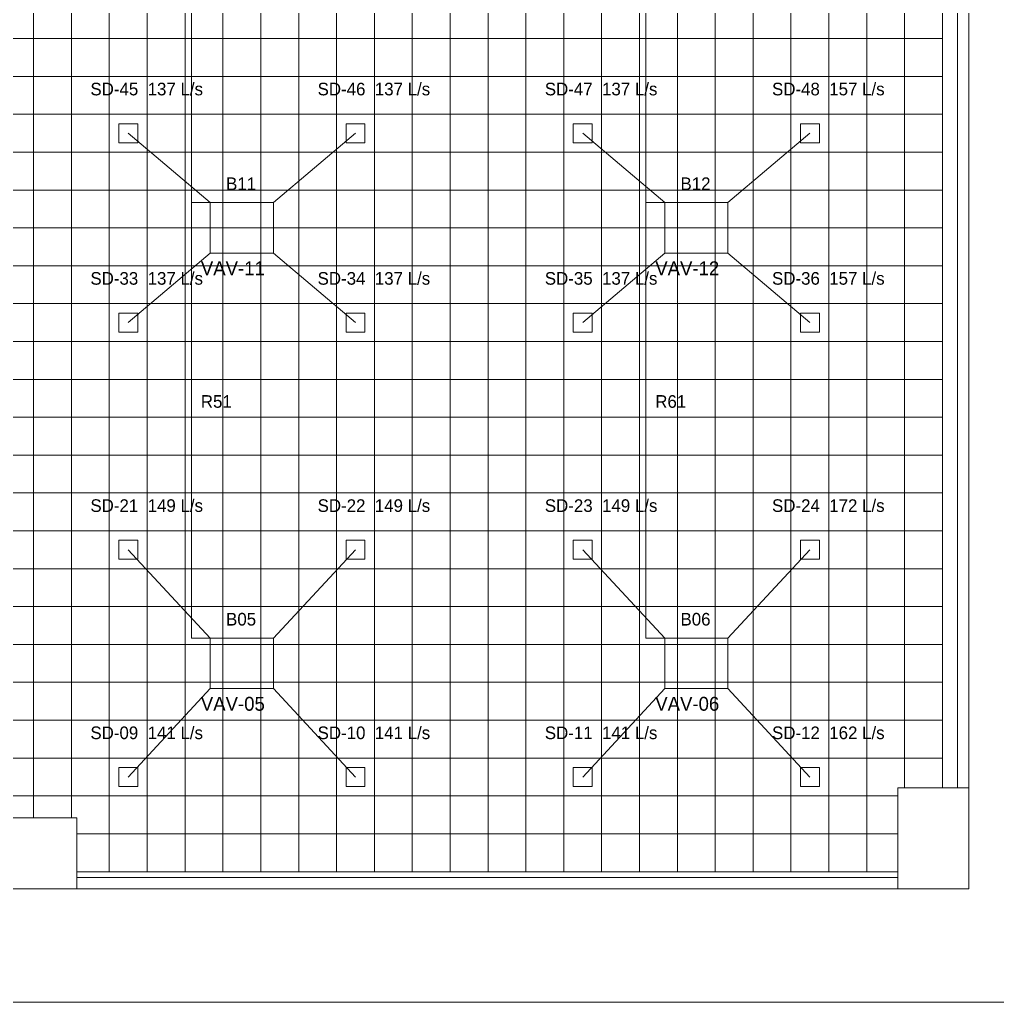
# Model space of a CAD drawing. Header units: millimetres. Extents: x 63846 to 141574, y 12149 to 46142.
# Drawn here: x 94305 to 109796, y 14126 to 29696 of the extents above; entities that cross this region are included whole.
import ezdxf

# ---------------------------------------------------------------- set-up
doc = ezdxf.new("R2010")
doc.units = ezdxf.units.MM
for name, color, linetype, lineweight in [('ARCH', 8, 'Continuous', 5), ('Ceiling Grid', 9, 'Continuous', 5), ('M-DUCT', 5, 'Continuous', 40), ('M-DUCT-TEXT', 5, 'Continuous', 18), ('M-FLEX', 3, 'Continuous', 18), ('M-SUP-DIFF', 5, 'Continuous', 30), ('M-TEXT', 7, 'Continuous', 18), ('M-VAV', 6, 'Continuous', 30)]:
    doc.layers.add(name, color=color, linetype=linetype, lineweight=lineweight)

msp = doc.modelspace()

# ---------------------------------------------------------------- linework, layer by layer
at = {"layer": 'ARCH', "lineweight": 15}
for p, q in [((109346, 45926), (109346, 15926)), ((109166, 30363), (109166, 17526)), ((108221, 16106), (95209, 16106)), ((109346, 15926), (64346, 15926))]:
    msp.add_line(p, q, dxfattribs=at)
for points in [[(108221, 15926), (109346, 15926), (109346, 17526), (108221, 17526)], [(94084, 15926), (95209, 15926), (95209, 17051), (94084, 17051)]]:
    msp.add_lwpolyline(points, close=True, dxfattribs=at)
at = {"layer": 'Ceiling Grid', "lineweight": 15}
for p, q in [((93926, 17396), (94526, 17396)), ((94526, 17396), (94526, 17051)), ((94526, 17396), (95126, 17396)), ((94526, 17051), (94526, 17396)), ((95126, 17396), (95126, 17051)), ((95126, 17396), (95726, 17396)), ((95126, 17051), (95126, 17396)), ((95726, 17396), (95726, 16796)), ((95726, 16796), (95209, 16796)), ((95209, 16796), (95726, 16796)), ((95726, 16796), (95726, 16196)), ((95726, 16196), (95209, 16196))]:
    msp.add_line(p, q, dxfattribs=at)
for points in [[(93926, 29996), (94526, 29996), (94526, 29396), (93926, 29396)], [(94526, 29996), (95126, 29996), (95126, 29396), (94526, 29396)], [(95126, 29996), (95726, 29996), (95726, 29396), (95126, 29396)], [(95726, 29996), (96326, 29996), (96326, 29396), (95726, 29396)], [(96326, 29996), (96926, 29996), (96926, 29396), (96326, 29396)], [(96926, 29996), (97526, 29996), (97526, 29396), (96926, 29396)], [(97526, 29996), (98126, 29996), (98126, 29396), (97526, 29396)], [(98126, 29996), (98726, 29996), (98726, 29396), (98126, 29396)], [(98726, 29996), (99326, 29996), (99326, 29396), (98726, 29396)], [(99326, 29996), (99926, 29996), (99926, 29396), (99326, 29396)], [(99926, 29996), (100526, 29996), (100526, 29396), (99926, 29396)], [(100526, 29996), (101126, 29996), (101126, 29396), (100526, 29396)], [(101126, 29996), (101726, 29996), (101726, 29396), (101126, 29396)], [(101726, 29996), (102326, 29996), (102326, 29396), (101726, 29396)], [(102326, 29996), (102926, 29996), (102926, 29396), (102326, 29396)], [(102926, 29996), (103526, 29996), (103526, 29396), (102926, 29396)], [(103526, 29996), (104126, 29996), (104126, 29396), (103526, 29396)], [(104126, 29996), (104726, 29996), (104726, 29396), (104126, 29396)], [(104726, 29996), (105326, 29996), (105326, 29396), (104726, 29396)], [(105326, 29996), (105926, 29996), (105926, 29396), (105326, 29396)], [(105926, 29996), (106526, 29996), (106526, 29396), (105926, 29396)], [(106526, 29996), (107126, 29996), (107126, 29396), (106526, 29396)], [(107126, 29996), (107726, 29996), (107726, 29396), (107126, 29396)], [(107726, 29996), (108326, 29996), (108326, 29396), (107726, 29396)], [(108326, 29996), (108926, 29996), (108926, 29396), (108326, 29396)], [(93926, 29396), (94526, 29396), (94526, 28796), (93926, 28796)], [(94526, 29396), (95126, 29396), (95126, 28796), (94526, 28796)], [(95126, 29396), (95726, 29396), (95726, 28796), (95126, 28796)], [(95726, 29396), (96326, 29396), (96326, 28796), (95726, 28796)], [(96326, 29396), (96926, 29396), (96926, 28796), (96326, 28796)], [(96926, 29396), (97526, 29396), (97526, 28796), (96926, 28796)], [(97526, 29396), (98126, 29396), (98126, 28796), (97526, 28796)], [(98126, 29396), (98726, 29396), (98726, 28796), (98126, 28796)], [(98726, 29396), (99326, 29396), (99326, 28796), (98726, 28796)], [(99326, 29396), (99926, 29396), (99926, 28796), (99326, 28796)], [(99926, 29396), (100526, 29396), (100526, 28796), (99926, 28796)], [(100526, 29396), (101126, 29396), (101126, 28796), (100526, 28796)], [(101126, 29396), (101726, 29396), (101726, 28796), (101126, 28796)], [(101726, 29396), (102326, 29396), (102326, 28796), (101726, 28796)], [(102326, 29396), (102926, 29396), (102926, 28796), (102326, 28796)], [(102926, 29396), (103526, 29396), (103526, 28796), (102926, 28796)], [(103526, 29396), (104126, 29396), (104126, 28796), (103526, 28796)], [(104126, 29396), (104726, 29396), (104726, 28796), (104126, 28796)], [(104726, 29396), (105326, 29396), (105326, 28796), (104726, 28796)], [(105326, 29396), (105926, 29396), (105926, 28796), (105326, 28796)], [(105926, 29396), (106526, 29396), (106526, 28796), (105926, 28796)], [(106526, 29396), (107126, 29396), (107126, 28796), (106526, 28796)], [(107126, 29396), (107726, 29396), (107726, 28796), (107126, 28796)], [(107726, 29396), (108326, 29396), (108326, 28796), (107726, 28796)], [(108326, 29396), (108926, 29396), (108926, 28796), (108326, 28796)], [(93926, 28796), (94526, 28796), (94526, 28196), (93926, 28196)], [(94526, 28796), (95126, 28796), (95126, 28196), (94526, 28196)], [(95126, 28796), (95726, 28796), (95726, 28196), (95126, 28196)], [(95726, 28796), (96326, 28796), (96326, 28196), (95726, 28196)], [(96326, 28796), (96926, 28796), (96926, 28196), (96326, 28196)], [(96926, 28796), (97526, 28796), (97526, 28196), (96926, 28196)], [(97526, 28796), (98126, 28796), (98126, 28196), (97526, 28196)], [(98126, 28796), (98726, 28796), (98726, 28196), (98126, 28196)], [(98726, 28796), (99326, 28796), (99326, 28196), (98726, 28196)], [(99326, 28796), (99926, 28796), (99926, 28196), (99326, 28196)], [(99926, 28796), (100526, 28796), (100526, 28196), (99926, 28196)], [(100526, 28796), (101126, 28796), (101126, 28196), (100526, 28196)], [(101126, 28796), (101726, 28796), (101726, 28196), (101126, 28196)], [(101726, 28796), (102326, 28796), (102326, 28196), (101726, 28196)], [(102326, 28796), (102926, 28796), (102926, 28196), (102326, 28196)], [(102926, 28796), (103526, 28796), (103526, 28196), (102926, 28196)], [(103526, 28796), (104126, 28796), (104126, 28196), (103526, 28196)], [(104126, 28796), (104726, 28796), (104726, 28196), (104126, 28196)], [(104726, 28796), (105326, 28796), (105326, 28196), (104726, 28196)], [(105326, 28796), (105926, 28796), (105926, 28196), (105326, 28196)], [(105926, 28796), (106526, 28796), (106526, 28196), (105926, 28196)], [(106526, 28796), (107126, 28796), (107126, 28196), (106526, 28196)], [(107126, 28796), (107726, 28796), (107726, 28196), (107126, 28196)], [(107726, 28796), (108326, 28796), (108326, 28196), (107726, 28196)], [(108326, 28796), (108926, 28796), (108926, 28196), (108326, 28196)], [(93926, 28196), (94526, 28196), (94526, 27596), (93926, 27596)], [(94526, 28196), (95126, 28196), (95126, 27596), (94526, 27596)], [(95126, 28196), (95726, 28196), (95726, 27596), (95126, 27596)], [(95726, 28196), (96326, 28196), (96326, 27596), (95726, 27596)], [(96326, 28196), (96926, 28196), (96926, 27596), (96326, 27596)], [(96926, 28196), (97526, 28196), (97526, 27596), (96926, 27596)], [(97526, 28196), (98126, 28196), (98126, 27596), (97526, 27596)], [(98126, 28196), (98726, 28196), (98726, 27596), (98126, 27596)], [(98726, 28196), (99326, 28196), (99326, 27596), (98726, 27596)], [(99326, 28196), (99926, 28196), (99926, 27596), (99326, 27596)], [(99926, 28196), (100526, 28196), (100526, 27596), (99926, 27596)], [(100526, 28196), (101126, 28196), (101126, 27596), (100526, 27596)], [(101126, 28196), (101726, 28196), (101726, 27596), (101126, 27596)], [(101726, 28196), (102326, 28196), (102326, 27596), (101726, 27596)], [(102326, 28196), (102926, 28196), (102926, 27596), (102326, 27596)], [(102926, 28196), (103526, 28196), (103526, 27596), (102926, 27596)], [(103526, 28196), (104126, 28196), (104126, 27596), (103526, 27596)], [(104126, 28196), (104726, 28196), (104726, 27596), (104126, 27596)], [(104726, 28196), (105326, 28196), (105326, 27596), (104726, 27596)], [(105326, 28196), (105926, 28196), (105926, 27596), (105326, 27596)], [(105926, 28196), (106526, 28196), (106526, 27596), (105926, 27596)], [(106526, 28196), (107126, 28196), (107126, 27596), (106526, 27596)], [(107126, 28196), (107726, 28196), (107726, 27596), (107126, 27596)], [(107726, 28196), (108326, 28196), (108326, 27596), (107726, 27596)], [(108326, 28196), (108926, 28196), (108926, 27596), (108326, 27596)], [(93926, 27596), (94526, 27596), (94526, 26996), (93926, 26996)], [(94526, 27596), (95126, 27596), (95126, 26996), (94526, 26996)], [(95126, 27596), (95726, 27596), (95726, 26996), (95126, 26996)], [(95726, 27596), (96326, 27596), (96326, 26996), (95726, 26996)], [(96326, 27596), (96926, 27596), (96926, 26996), (96326, 26996)], [(96926, 27596), (97526, 27596), (97526, 26996), (96926, 26996)], [(97526, 27596), (98126, 27596), (98126, 26996), (97526, 26996)], [(98126, 27596), (98726, 27596), (98726, 26996), (98126, 26996)], [(98726, 27596), (99326, 27596), (99326, 26996), (98726, 26996)], [(99326, 27596), (99926, 27596), (99926, 26996), (99326, 26996)], [(99926, 27596), (100526, 27596), (100526, 26996), (99926, 26996)], [(100526, 27596), (101126, 27596), (101126, 26996), (100526, 26996)], [(101126, 27596), (101726, 27596), (101726, 26996), (101126, 26996)], [(101726, 27596), (102326, 27596), (102326, 26996), (101726, 26996)], [(102326, 27596), (102926, 27596), (102926, 26996), (102326, 26996)], [(102926, 27596), (103526, 27596), (103526, 26996), (102926, 26996)], [(103526, 27596), (104126, 27596), (104126, 26996), (103526, 26996)], [(104126, 27596), (104726, 27596), (104726, 26996), (104126, 26996)], [(104726, 27596), (105326, 27596), (105326, 26996), (104726, 26996)], [(105326, 27596), (105926, 27596), (105926, 26996), (105326, 26996)], [(105926, 27596), (106526, 27596), (106526, 26996), (105926, 26996)], [(106526, 27596), (107126, 27596), (107126, 26996), (106526, 26996)], [(107126, 27596), (107726, 27596), (107726, 26996), (107126, 26996)], [(107726, 27596), (108326, 27596), (108326, 26996), (107726, 26996)], [(108326, 27596), (108926, 27596), (108926, 26996), (108326, 26996)], [(93926, 26996), (94526, 26996), (94526, 26396), (93926, 26396)], [(94526, 26996), (95126, 26996), (95126, 26396), (94526, 26396)], [(95126, 26996), (95726, 26996), (95726, 26396), (95126, 26396)], [(95726, 26996), (96326, 26996), (96326, 26396), (95726, 26396)], [(96326, 26996), (96926, 26996), (96926, 26396), (96326, 26396)], [(96926, 26996), (97526, 26996), (97526, 26396), (96926, 26396)], [(97526, 26996), (98126, 26996), (98126, 26396), (97526, 26396)], [(98126, 26996), (98726, 26996), (98726, 26396), (98126, 26396)], [(98726, 26996), (99326, 26996), (99326, 26396), (98726, 26396)], [(99326, 26996), (99926, 26996), (99926, 26396), (99326, 26396)], [(99926, 26996), (100526, 26996), (100526, 26396), (99926, 26396)], [(100526, 26996), (101126, 26996), (101126, 26396), (100526, 26396)], [(101126, 26996), (101726, 26996), (101726, 26396), (101126, 26396)], [(101726, 26996), (102326, 26996), (102326, 26396), (101726, 26396)], [(102326, 26996), (102926, 26996), (102926, 26396), (102326, 26396)], [(102926, 26996), (103526, 26996), (103526, 26396), (102926, 26396)], [(103526, 26996), (104126, 26996), (104126, 26396), (103526, 26396)], [(104126, 26996), (104726, 26996), (104726, 26396), (104126, 26396)], [(104726, 26996), (105326, 26996), (105326, 26396), (104726, 26396)], [(105326, 26996), (105926, 26996), (105926, 26396), (105326, 26396)], [(105926, 26996), (106526, 26996), (106526, 26396), (105926, 26396)], [(106526, 26996), (107126, 26996), (107126, 26396), (106526, 26396)], [(107126, 26996), (107726, 26996), (107726, 26396), (107126, 26396)], [(107726, 26996), (108326, 26996), (108326, 26396), (107726, 26396)], [(108326, 26996), (108926, 26996), (108926, 26396), (108326, 26396)], [(93926, 26396), (94526, 26396), (94526, 25796), (93926, 25796)], [(94526, 26396), (95126, 26396), (95126, 25796), (94526, 25796)], [(95126, 26396), (95726, 26396), (95726, 25796), (95126, 25796)], [(95726, 26396), (96326, 26396), (96326, 25796), (95726, 25796)], [(96326, 26396), (96926, 26396), (96926, 25796), (96326, 25796)], [(96926, 26396), (97526, 26396), (97526, 25796), (96926, 25796)], [(97526, 26396), (98126, 26396), (98126, 25796), (97526, 25796)], [(98126, 26396), (98726, 26396), (98726, 25796), (98126, 25796)], [(98726, 26396), (99326, 26396), (99326, 25796), (98726, 25796)], [(99326, 26396), (99926, 26396), (99926, 25796), (99326, 25796)], [(99926, 26396), (100526, 26396), (100526, 25796), (99926, 25796)], [(100526, 26396), (101126, 26396), (101126, 25796), (100526, 25796)], [(101126, 26396), (101726, 26396), (101726, 25796), (101126, 25796)], [(101726, 26396), (102326, 26396), (102326, 25796), (101726, 25796)], [(102326, 26396), (102926, 26396), (102926, 25796), (102326, 25796)], [(102926, 26396), (103526, 26396), (103526, 25796), (102926, 25796)], [(103526, 26396), (104126, 26396), (104126, 25796), (103526, 25796)], [(104126, 26396), (104726, 26396), (104726, 25796), (104126, 25796)], [(104726, 26396), (105326, 26396), (105326, 25796), (104726, 25796)], [(105326, 26396), (105926, 26396), (105926, 25796), (105326, 25796)], [(105926, 26396), (106526, 26396), (106526, 25796), (105926, 25796)], [(106526, 26396), (107126, 26396), (107126, 25796), (106526, 25796)], [(107126, 26396), (107726, 26396), (107726, 25796), (107126, 25796)], [(107726, 26396), (108326, 26396), (108326, 25796), (107726, 25796)], [(108326, 26396), (108926, 26396), (108926, 25796), (108326, 25796)], [(93926, 25796), (94526, 25796), (94526, 25196), (93926, 25196)], [(94526, 25796), (95126, 25796), (95126, 25196), (94526, 25196)], [(95126, 25796), (95726, 25796), (95726, 25196), (95126, 25196)], [(95726, 25796), (96326, 25796), (96326, 25196), (95726, 25196)], [(96326, 25796), (96926, 25796), (96926, 25196), (96326, 25196)], [(96926, 25796), (97526, 25796), (97526, 25196), (96926, 25196)], [(97526, 25796), (98126, 25796), (98126, 25196), (97526, 25196)], [(98126, 25796), (98726, 25796), (98726, 25196), (98126, 25196)], [(98726, 25796), (99326, 25796), (99326, 25196), (98726, 25196)], [(99326, 25796), (99926, 25796), (99926, 25196), (99326, 25196)], [(99926, 25796), (100526, 25796), (100526, 25196), (99926, 25196)], [(100526, 25796), (101126, 25796), (101126, 25196), (100526, 25196)], [(101126, 25796), (101726, 25796), (101726, 25196), (101126, 25196)], [(101726, 25796), (102326, 25796), (102326, 25196), (101726, 25196)], [(102326, 25796), (102926, 25796), (102926, 25196), (102326, 25196)], [(102926, 25796), (103526, 25796), (103526, 25196), (102926, 25196)], [(103526, 25796), (104126, 25796), (104126, 25196), (103526, 25196)], [(104126, 25796), (104726, 25796), (104726, 25196), (104126, 25196)], [(104726, 25796), (105326, 25796), (105326, 25196), (104726, 25196)], [(105326, 25796), (105926, 25796), (105926, 25196), (105326, 25196)], [(105926, 25796), (106526, 25796), (106526, 25196), (105926, 25196)], [(106526, 25796), (107126, 25796), (107126, 25196), (106526, 25196)], [(107126, 25796), (107726, 25796), (107726, 25196), (107126, 25196)], [(107726, 25796), (108326, 25796), (108326, 25196), (107726, 25196)], [(108326, 25796), (108926, 25796), (108926, 25196), (108326, 25196)], [(93926, 25196), (94526, 25196), (94526, 24596), (93926, 24596)], [(94526, 25196), (95126, 25196), (95126, 24596), (94526, 24596)], [(95126, 25196), (95726, 25196), (95726, 24596), (95126, 24596)], [(95726, 25196), (96326, 25196), (96326, 24596), (95726, 24596)], [(96326, 25196), (96926, 25196), (96926, 24596), (96326, 24596)], [(96926, 25196), (97526, 25196), (97526, 24596), (96926, 24596)], [(97526, 25196), (98126, 25196), (98126, 24596), (97526, 24596)], [(98126, 25196), (98726, 25196), (98726, 24596), (98126, 24596)], [(98726, 25196), (99326, 25196), (99326, 24596), (98726, 24596)], [(99326, 25196), (99926, 25196), (99926, 24596), (99326, 24596)], [(99926, 25196), (100526, 25196), (100526, 24596), (99926, 24596)], [(100526, 25196), (101126, 25196), (101126, 24596), (100526, 24596)], [(101126, 25196), (101726, 25196), (101726, 24596), (101126, 24596)], [(101726, 25196), (102326, 25196), (102326, 24596), (101726, 24596)], [(102326, 25196), (102926, 25196), (102926, 24596), (102326, 24596)], [(102926, 25196), (103526, 25196), (103526, 24596), (102926, 24596)], [(103526, 25196), (104126, 25196), (104126, 24596), (103526, 24596)], [(104126, 25196), (104726, 25196), (104726, 24596), (104126, 24596)], [(104726, 25196), (105326, 25196), (105326, 24596), (104726, 24596)], [(105326, 25196), (105926, 25196), (105926, 24596), (105326, 24596)], [(105926, 25196), (106526, 25196), (106526, 24596), (105926, 24596)], [(106526, 25196), (107126, 25196), (107126, 24596), (106526, 24596)], [(107126, 25196), (107726, 25196), (107726, 24596), (107126, 24596)], [(107726, 25196), (108326, 25196), (108326, 24596), (107726, 24596)], [(108326, 25196), (108926, 25196), (108926, 24596), (108326, 24596)], [(93926, 24596), (94526, 24596), (94526, 23996), (93926, 23996)], [(94526, 24596), (95126, 24596), (95126, 23996), (94526, 23996)], [(95126, 24596), (95726, 24596), (95726, 23996), (95126, 23996)], [(95726, 24596), (96326, 24596), (96326, 23996), (95726, 23996)], [(96326, 24596), (96926, 24596), (96926, 23996), (96326, 23996)], [(96926, 24596), (97526, 24596), (97526, 23996), (96926, 23996)], [(97526, 24596), (98126, 24596), (98126, 23996), (97526, 23996)], [(98126, 24596), (98726, 24596), (98726, 23996), (98126, 23996)], [(98726, 24596), (99326, 24596), (99326, 23996), (98726, 23996)], [(99326, 24596), (99926, 24596), (99926, 23996), (99326, 23996)], [(99926, 24596), (100526, 24596), (100526, 23996), (99926, 23996)], [(100526, 24596), (101126, 24596), (101126, 23996), (100526, 23996)], [(101126, 24596), (101726, 24596), (101726, 23996), (101126, 23996)], [(101726, 24596), (102326, 24596), (102326, 23996), (101726, 23996)], [(102326, 24596), (102926, 24596), (102926, 23996), (102326, 23996)], [(102926, 24596), (103526, 24596), (103526, 23996), (102926, 23996)], [(103526, 24596), (104126, 24596), (104126, 23996), (103526, 23996)], [(104126, 24596), (104726, 24596), (104726, 23996), (104126, 23996)], [(104726, 24596), (105326, 24596), (105326, 23996), (104726, 23996)], [(105326, 24596), (105926, 24596), (105926, 23996), (105326, 23996)], [(105926, 24596), (106526, 24596), (106526, 23996), (105926, 23996)], [(106526, 24596), (107126, 24596), (107126, 23996), (106526, 23996)], [(107126, 24596), (107726, 24596), (107726, 23996), (107126, 23996)], [(107726, 24596), (108326, 24596), (108326, 23996), (107726, 23996)], [(108326, 24596), (108926, 24596), (108926, 23996), (108326, 23996)], [(93926, 23996), (94526, 23996), (94526, 23396), (93926, 23396)], [(94526, 23996), (95126, 23996), (95126, 23396), (94526, 23396)], [(95126, 23996), (95726, 23996), (95726, 23396), (95126, 23396)], [(95726, 23996), (96326, 23996), (96326, 23396), (95726, 23396)], [(96326, 23996), (96926, 23996), (96926, 23396), (96326, 23396)], [(96926, 23996), (97526, 23996), (97526, 23396), (96926, 23396)], [(97526, 23996), (98126, 23996), (98126, 23396), (97526, 23396)], [(98126, 23996), (98726, 23996), (98726, 23396), (98126, 23396)], [(98726, 23996), (99326, 23996), (99326, 23396), (98726, 23396)], [(99326, 23996), (99926, 23996), (99926, 23396), (99326, 23396)], [(99926, 23996), (100526, 23996), (100526, 23396), (99926, 23396)], [(100526, 23996), (101126, 23996), (101126, 23396), (100526, 23396)], [(101126, 23996), (101726, 23996), (101726, 23396), (101126, 23396)], [(101726, 23996), (102326, 23996), (102326, 23396), (101726, 23396)], [(102326, 23996), (102926, 23996), (102926, 23396), (102326, 23396)], [(102926, 23996), (103526, 23996), (103526, 23396), (102926, 23396)], [(103526, 23996), (104126, 23996), (104126, 23396), (103526, 23396)], [(104126, 23996), (104726, 23996), (104726, 23396), (104126, 23396)], [(104726, 23996), (105326, 23996), (105326, 23396), (104726, 23396)], [(105326, 23996), (105926, 23996), (105926, 23396), (105326, 23396)], [(105926, 23996), (106526, 23996), (106526, 23396), (105926, 23396)], [(106526, 23996), (107126, 23996), (107126, 23396), (106526, 23396)], [(107126, 23996), (107726, 23996), (107726, 23396), (107126, 23396)], [(107726, 23996), (108326, 23996), (108326, 23396), (107726, 23396)], [(108326, 23996), (108926, 23996), (108926, 23396), (108326, 23396)], [(93926, 23396), (94526, 23396), (94526, 22796), (93926, 22796)], [(94526, 23396), (95126, 23396), (95126, 22796), (94526, 22796)], [(95126, 23396), (95726, 23396), (95726, 22796), (95126, 22796)], [(95726, 23396), (96326, 23396), (96326, 22796), (95726, 22796)], [(96326, 23396), (96926, 23396), (96926, 22796), (96326, 22796)], [(96926, 23396), (97526, 23396), (97526, 22796), (96926, 22796)], [(97526, 23396), (98126, 23396), (98126, 22796), (97526, 22796)], [(98126, 23396), (98726, 23396), (98726, 22796), (98126, 22796)], [(98726, 23396), (99326, 23396), (99326, 22796), (98726, 22796)], [(99326, 23396), (99926, 23396), (99926, 22796), (99326, 22796)], [(99926, 23396), (100526, 23396), (100526, 22796), (99926, 22796)], [(100526, 23396), (101126, 23396), (101126, 22796), (100526, 22796)], [(101126, 23396), (101726, 23396), (101726, 22796), (101126, 22796)], [(101726, 23396), (102326, 23396), (102326, 22796), (101726, 22796)], [(102326, 23396), (102926, 23396), (102926, 22796), (102326, 22796)], [(102926, 23396), (103526, 23396), (103526, 22796), (102926, 22796)], [(103526, 23396), (104126, 23396), (104126, 22796), (103526, 22796)], [(104126, 23396), (104726, 23396), (104726, 22796), (104126, 22796)], [(104726, 23396), (105326, 23396), (105326, 22796), (104726, 22796)], [(105326, 23396), (105926, 23396), (105926, 22796), (105326, 22796)], [(105926, 23396), (106526, 23396), (106526, 22796), (105926, 22796)], [(106526, 23396), (107126, 23396), (107126, 22796), (106526, 22796)], [(107126, 23396), (107726, 23396), (107726, 22796), (107126, 22796)], [(107726, 23396), (108326, 23396), (108326, 22796), (107726, 22796)], [(108326, 23396), (108926, 23396), (108926, 22796), (108326, 22796)], [(93926, 22796), (94526, 22796), (94526, 22196), (93926, 22196)], [(94526, 22796), (95126, 22796), (95126, 22196), (94526, 22196)], [(95126, 22796), (95726, 22796), (95726, 22196), (95126, 22196)], [(95726, 22796), (96326, 22796), (96326, 22196), (95726, 22196)], [(96326, 22796), (96926, 22796), (96926, 22196), (96326, 22196)], [(96926, 22796), (97526, 22796), (97526, 22196), (96926, 22196)], [(97526, 22796), (98126, 22796), (98126, 22196), (97526, 22196)], [(98126, 22796), (98726, 22796), (98726, 22196), (98126, 22196)], [(98726, 22796), (99326, 22796), (99326, 22196), (98726, 22196)], [(99326, 22796), (99926, 22796), (99926, 22196), (99326, 22196)], [(99926, 22796), (100526, 22796), (100526, 22196), (99926, 22196)], [(100526, 22796), (101126, 22796), (101126, 22196), (100526, 22196)], [(101126, 22796), (101726, 22796), (101726, 22196), (101126, 22196)], [(101726, 22796), (102326, 22796), (102326, 22196), (101726, 22196)], [(102326, 22796), (102926, 22796), (102926, 22196), (102326, 22196)], [(102926, 22796), (103526, 22796), (103526, 22196), (102926, 22196)], [(103526, 22796), (104126, 22796), (104126, 22196), (103526, 22196)], [(104126, 22796), (104726, 22796), (104726, 22196), (104126, 22196)], [(104726, 22796), (105326, 22796), (105326, 22196), (104726, 22196)], [(105326, 22796), (105926, 22796), (105926, 22196), (105326, 22196)], [(105926, 22796), (106526, 22796), (106526, 22196), (105926, 22196)], [(106526, 22796), (107126, 22796), (107126, 22196), (106526, 22196)], [(107126, 22796), (107726, 22796), (107726, 22196), (107126, 22196)], [(107726, 22796), (108326, 22796), (108326, 22196), (107726, 22196)], [(108326, 22796), (108926, 22796), (108926, 22196), (108326, 22196)], [(93926, 22196), (94526, 22196), (94526, 21596), (93926, 21596)], [(94526, 22196), (95126, 22196), (95126, 21596), (94526, 21596)], [(95126, 22196), (95726, 22196), (95726, 21596), (95126, 21596)], [(95726, 22196), (96326, 22196), (96326, 21596), (95726, 21596)], [(96326, 22196), (96926, 22196), (96926, 21596), (96326, 21596)], [(96926, 22196), (97526, 22196), (97526, 21596), (96926, 21596)], [(97526, 22196), (98126, 22196), (98126, 21596), (97526, 21596)], [(98126, 22196), (98726, 22196), (98726, 21596), (98126, 21596)], [(98726, 22196), (99326, 22196), (99326, 21596), (98726, 21596)], [(99326, 22196), (99926, 22196), (99926, 21596), (99326, 21596)], [(99926, 22196), (100526, 22196), (100526, 21596), (99926, 21596)], [(100526, 22196), (101126, 22196), (101126, 21596), (100526, 21596)], [(101126, 22196), (101726, 22196), (101726, 21596), (101126, 21596)], [(101726, 22196), (102326, 22196), (102326, 21596), (101726, 21596)], [(102326, 22196), (102926, 22196), (102926, 21596), (102326, 21596)], [(102926, 22196), (103526, 22196), (103526, 21596), (102926, 21596)], [(103526, 22196), (104126, 22196), (104126, 21596), (103526, 21596)], [(104126, 22196), (104726, 22196), (104726, 21596), (104126, 21596)], [(104726, 22196), (105326, 22196), (105326, 21596), (104726, 21596)], [(105326, 22196), (105926, 22196), (105926, 21596), (105326, 21596)], [(105926, 22196), (106526, 22196), (106526, 21596), (105926, 21596)], [(106526, 22196), (107126, 22196), (107126, 21596), (106526, 21596)], [(107126, 22196), (107726, 22196), (107726, 21596), (107126, 21596)], [(107726, 22196), (108326, 22196), (108326, 21596), (107726, 21596)], [(108326, 22196), (108926, 22196), (108926, 21596), (108326, 21596)], [(93926, 21596), (94526, 21596), (94526, 20996), (93926, 20996)], [(94526, 21596), (95126, 21596), (95126, 20996), (94526, 20996)], [(95126, 21596), (95726, 21596), (95726, 20996), (95126, 20996)], [(95726, 21596), (96326, 21596), (96326, 20996), (95726, 20996)], [(96326, 21596), (96926, 21596), (96926, 20996), (96326, 20996)], [(96926, 21596), (97526, 21596), (97526, 20996), (96926, 20996)], [(97526, 21596), (98126, 21596), (98126, 20996), (97526, 20996)], [(98126, 21596), (98726, 21596), (98726, 20996), (98126, 20996)], [(98726, 21596), (99326, 21596), (99326, 20996), (98726, 20996)], [(99326, 21596), (99926, 21596), (99926, 20996), (99326, 20996)], [(99926, 21596), (100526, 21596), (100526, 20996), (99926, 20996)], [(100526, 21596), (101126, 21596), (101126, 20996), (100526, 20996)], [(101126, 21596), (101726, 21596), (101726, 20996), (101126, 20996)], [(101726, 21596), (102326, 21596), (102326, 20996), (101726, 20996)], [(102326, 21596), (102926, 21596), (102926, 20996), (102326, 20996)], [(102926, 21596), (103526, 21596), (103526, 20996), (102926, 20996)], [(103526, 21596), (104126, 21596), (104126, 20996), (103526, 20996)], [(104126, 21596), (104726, 21596), (104726, 20996), (104126, 20996)], [(104726, 21596), (105326, 21596), (105326, 20996), (104726, 20996)], [(105326, 21596), (105926, 21596), (105926, 20996), (105326, 20996)], [(105926, 21596), (106526, 21596), (106526, 20996), (105926, 20996)], [(106526, 21596), (107126, 21596), (107126, 20996), (106526, 20996)], [(107126, 21596), (107726, 21596), (107726, 20996), (107126, 20996)], [(107726, 21596), (108326, 21596), (108326, 20996), (107726, 20996)], [(108326, 21596), (108926, 21596), (108926, 20996), (108326, 20996)], [(93926, 20996), (94526, 20996), (94526, 20396), (93926, 20396)], [(94526, 20996), (95126, 20996), (95126, 20396), (94526, 20396)], [(95126, 20996), (95726, 20996), (95726, 20396), (95126, 20396)], [(95726, 20996), (96326, 20996), (96326, 20396), (95726, 20396)], [(96326, 20996), (96926, 20996), (96926, 20396), (96326, 20396)], [(96926, 20996), (97526, 20996), (97526, 20396), (96926, 20396)], [(97526, 20996), (98126, 20996), (98126, 20396), (97526, 20396)], [(98126, 20996), (98726, 20996), (98726, 20396), (98126, 20396)], [(98726, 20996), (99326, 20996), (99326, 20396), (98726, 20396)], [(99326, 20996), (99926, 20996), (99926, 20396), (99326, 20396)], [(99926, 20996), (100526, 20996), (100526, 20396), (99926, 20396)], [(100526, 20996), (101126, 20996), (101126, 20396), (100526, 20396)], [(101126, 20996), (101726, 20996), (101726, 20396), (101126, 20396)], [(101726, 20996), (102326, 20996), (102326, 20396), (101726, 20396)], [(102326, 20996), (102926, 20996), (102926, 20396), (102326, 20396)], [(102926, 20996), (103526, 20996), (103526, 20396), (102926, 20396)], [(103526, 20996), (104126, 20996), (104126, 20396), (103526, 20396)], [(104126, 20996), (104726, 20996), (104726, 20396), (104126, 20396)], [(104726, 20996), (105326, 20996), (105326, 20396), (104726, 20396)], [(105326, 20996), (105926, 20996), (105926, 20396), (105326, 20396)], [(105926, 20996), (106526, 20996), (106526, 20396), (105926, 20396)], [(106526, 20996), (107126, 20996), (107126, 20396), (106526, 20396)], [(107126, 20996), (107726, 20996), (107726, 20396), (107126, 20396)], [(107726, 20996), (108326, 20996), (108326, 20396), (107726, 20396)], [(108326, 20996), (108926, 20996), (108926, 20396), (108326, 20396)], [(93926, 20396), (94526, 20396), (94526, 19796), (93926, 19796)], [(94526, 20396), (95126, 20396), (95126, 19796), (94526, 19796)], [(95126, 20396), (95726, 20396), (95726, 19796), (95126, 19796)], [(95726, 20396), (96326, 20396), (96326, 19796), (95726, 19796)], [(96326, 20396), (96926, 20396), (96926, 19796), (96326, 19796)], [(96926, 20396), (97526, 20396), (97526, 19796), (96926, 19796)], [(97526, 20396), (98126, 20396), (98126, 19796), (97526, 19796)], [(98126, 20396), (98726, 20396), (98726, 19796), (98126, 19796)], [(98726, 20396), (99326, 20396), (99326, 19796), (98726, 19796)], [(99326, 20396), (99926, 20396), (99926, 19796), (99326, 19796)], [(99926, 20396), (100526, 20396), (100526, 19796), (99926, 19796)], [(100526, 20396), (101126, 20396), (101126, 19796), (100526, 19796)], [(101126, 20396), (101726, 20396), (101726, 19796), (101126, 19796)], [(101726, 20396), (102326, 20396), (102326, 19796), (101726, 19796)], [(102326, 20396), (102926, 20396), (102926, 19796), (102326, 19796)], [(102926, 20396), (103526, 20396), (103526, 19796), (102926, 19796)], [(103526, 20396), (104126, 20396), (104126, 19796), (103526, 19796)], [(104126, 20396), (104726, 20396), (104726, 19796), (104126, 19796)], [(104726, 20396), (105326, 20396), (105326, 19796), (104726, 19796)], [(105326, 20396), (105926, 20396), (105926, 19796), (105326, 19796)], [(105926, 20396), (106526, 20396), (106526, 19796), (105926, 19796)], [(106526, 20396), (107126, 20396), (107126, 19796), (106526, 19796)], [(107126, 20396), (107726, 20396), (107726, 19796), (107126, 19796)], [(107726, 20396), (108326, 20396), (108326, 19796), (107726, 19796)], [(108326, 20396), (108926, 20396), (108926, 19796), (108326, 19796)], [(93926, 19796), (94526, 19796), (94526, 19196), (93926, 19196)], [(94526, 19796), (95126, 19796), (95126, 19196), (94526, 19196)], [(95126, 19796), (95726, 19796), (95726, 19196), (95126, 19196)], [(95726, 19796), (96326, 19796), (96326, 19196), (95726, 19196)], [(96326, 19796), (96926, 19796), (96926, 19196), (96326, 19196)], [(96926, 19796), (97526, 19796), (97526, 19196), (96926, 19196)], [(97526, 19796), (98126, 19796), (98126, 19196), (97526, 19196)], [(98126, 19796), (98726, 19796), (98726, 19196), (98126, 19196)], [(98726, 19796), (99326, 19796), (99326, 19196), (98726, 19196)], [(99326, 19796), (99926, 19796), (99926, 19196), (99326, 19196)], [(99926, 19796), (100526, 19796), (100526, 19196), (99926, 19196)], [(100526, 19796), (101126, 19796), (101126, 19196), (100526, 19196)], [(101126, 19796), (101726, 19796), (101726, 19196), (101126, 19196)], [(101726, 19796), (102326, 19796), (102326, 19196), (101726, 19196)], [(102326, 19796), (102926, 19796), (102926, 19196), (102326, 19196)], [(102926, 19796), (103526, 19796), (103526, 19196), (102926, 19196)], [(103526, 19796), (104126, 19796), (104126, 19196), (103526, 19196)], [(104126, 19796), (104726, 19796), (104726, 19196), (104126, 19196)], [(104726, 19796), (105326, 19796), (105326, 19196), (104726, 19196)], [(105326, 19796), (105926, 19796), (105926, 19196), (105326, 19196)], [(105926, 19796), (106526, 19796), (106526, 19196), (105926, 19196)], [(106526, 19796), (107126, 19796), (107126, 19196), (106526, 19196)], [(107126, 19796), (107726, 19796), (107726, 19196), (107126, 19196)], [(107726, 19796), (108326, 19796), (108326, 19196), (107726, 19196)], [(108326, 19796), (108926, 19796), (108926, 19196), (108326, 19196)], [(93926, 19196), (94526, 19196), (94526, 18596), (93926, 18596)], [(94526, 19196), (95126, 19196), (95126, 18596), (94526, 18596)], [(95126, 19196), (95726, 19196), (95726, 18596), (95126, 18596)], [(95726, 19196), (96326, 19196), (96326, 18596), (95726, 18596)], [(96326, 19196), (96926, 19196), (96926, 18596), (96326, 18596)], [(96926, 19196), (97526, 19196), (97526, 18596), (96926, 18596)], [(97526, 19196), (98126, 19196), (98126, 18596), (97526, 18596)], [(98126, 19196), (98726, 19196), (98726, 18596), (98126, 18596)], [(98726, 19196), (99326, 19196), (99326, 18596), (98726, 18596)], [(99326, 19196), (99926, 19196), (99926, 18596), (99326, 18596)], [(99926, 19196), (100526, 19196), (100526, 18596), (99926, 18596)], [(100526, 19196), (101126, 19196), (101126, 18596), (100526, 18596)], [(101126, 19196), (101726, 19196), (101726, 18596), (101126, 18596)], [(101726, 19196), (102326, 19196), (102326, 18596), (101726, 18596)], [(102326, 19196), (102926, 19196), (102926, 18596), (102326, 18596)], [(102926, 19196), (103526, 19196), (103526, 18596), (102926, 18596)], [(103526, 19196), (104126, 19196), (104126, 18596), (103526, 18596)], [(104126, 19196), (104726, 19196), (104726, 18596), (104126, 18596)], [(104726, 19196), (105326, 19196), (105326, 18596), (104726, 18596)], [(105326, 19196), (105926, 19196), (105926, 18596), (105326, 18596)], [(105926, 19196), (106526, 19196), (106526, 18596), (105926, 18596)], [(106526, 19196), (107126, 19196), (107126, 18596), (106526, 18596)], [(107126, 19196), (107726, 19196), (107726, 18596), (107126, 18596)], [(107726, 19196), (108326, 19196), (108326, 18596), (107726, 18596)], [(108326, 19196), (108926, 19196), (108926, 18596), (108326, 18596)], [(93926, 18596), (94526, 18596), (94526, 17996), (93926, 17996)], [(94526, 18596), (95126, 18596), (95126, 17996), (94526, 17996)], [(95126, 18596), (95726, 18596), (95726, 17996), (95126, 17996)], [(95726, 18596), (96326, 18596), (96326, 17996), (95726, 17996)], [(96326, 18596), (96926, 18596), (96926, 17996), (96326, 17996)], [(96926, 18596), (97526, 18596), (97526, 17996), (96926, 17996)], [(97526, 18596), (98126, 18596), (98126, 17996), (97526, 17996)], [(98126, 18596), (98726, 18596), (98726, 17996), (98126, 17996)], [(98726, 18596), (99326, 18596), (99326, 17996), (98726, 17996)], [(99326, 18596), (99926, 18596), (99926, 17996), (99326, 17996)], [(99926, 18596), (100526, 18596), (100526, 17996), (99926, 17996)], [(100526, 18596), (101126, 18596), (101126, 17996), (100526, 17996)], [(101126, 18596), (101726, 18596), (101726, 17996), (101126, 17996)], [(101726, 18596), (102326, 18596), (102326, 17996), (101726, 17996)], [(102326, 18596), (102926, 18596), (102926, 17996), (102326, 17996)], [(102926, 18596), (103526, 18596), (103526, 17996), (102926, 17996)], [(103526, 18596), (104126, 18596), (104126, 17996), (103526, 17996)], [(104126, 18596), (104726, 18596), (104726, 17996), (104126, 17996)], [(104726, 18596), (105326, 18596), (105326, 17996), (104726, 17996)], [(105326, 18596), (105926, 18596), (105926, 17996), (105326, 17996)], [(105926, 18596), (106526, 18596), (106526, 17996), (105926, 17996)], [(106526, 18596), (107126, 18596), (107126, 17996), (106526, 17996)], [(107126, 18596), (107726, 18596), (107726, 17996), (107126, 17996)], [(107726, 18596), (108326, 18596), (108326, 17996), (107726, 17996)], [(108326, 18596), (108926, 18596), (108926, 17996), (108326, 17996)], [(93926, 17996), (94526, 17996), (94526, 17396), (93926, 17396)], [(94526, 17996), (95126, 17996), (95126, 17396), (94526, 17396)], [(95126, 17996), (95726, 17996), (95726, 17396), (95126, 17396)], [(95726, 17996), (96326, 17996), (96326, 17396), (95726, 17396)], [(96326, 17996), (96926, 17996), (96926, 17396), (96326, 17396)], [(96926, 17996), (97526, 17996), (97526, 17396), (96926, 17396)], [(97526, 17996), (98126, 17996), (98126, 17396), (97526, 17396)], [(98126, 17996), (98726, 17996), (98726, 17396), (98126, 17396)], [(98726, 17996), (99326, 17996), (99326, 17396), (98726, 17396)], [(99326, 17996), (99926, 17996), (99926, 17396), (99326, 17396)], [(99926, 17996), (100526, 17996), (100526, 17396), (99926, 17396)], [(100526, 17996), (101126, 17996), (101126, 17396), (100526, 17396)], [(101126, 17996), (101726, 17996), (101726, 17396), (101126, 17396)], [(101726, 17996), (102326, 17996), (102326, 17396), (101726, 17396)], [(102326, 17996), (102926, 17996), (102926, 17396), (102326, 17396)], [(102926, 17996), (103526, 17996), (103526, 17396), (102926, 17396)], [(103526, 17996), (104126, 17996), (104126, 17396), (103526, 17396)], [(104126, 17996), (104726, 17996), (104726, 17396), (104126, 17396)], [(104726, 17996), (105326, 17996), (105326, 17396), (104726, 17396)], [(105326, 17996), (105926, 17996), (105926, 17396), (105326, 17396)], [(105926, 17996), (106526, 17996), (106526, 17396), (105926, 17396)], [(106526, 17996), (107126, 17996), (107126, 17396), (106526, 17396)], [(107126, 17996), (107726, 17996), (107726, 17396), (107126, 17396)], [(95726, 17396), (96326, 17396), (96326, 16796), (95726, 16796)], [(96326, 17396), (96926, 17396), (96926, 16796), (96326, 16796)], [(96926, 17396), (97526, 17396), (97526, 16796), (96926, 16796)], [(97526, 17396), (98126, 17396), (98126, 16796), (97526, 16796)], [(98126, 17396), (98726, 17396), (98726, 16796), (98126, 16796)], [(98726, 17396), (99326, 17396), (99326, 16796), (98726, 16796)], [(99326, 17396), (99926, 17396), (99926, 16796), (99326, 16796)], [(99926, 17396), (100526, 17396), (100526, 16796), (99926, 16796)], [(100526, 17396), (101126, 17396), (101126, 16796), (100526, 16796)], [(101126, 17396), (101726, 17396), (101726, 16796), (101126, 16796)], [(101726, 17396), (102326, 17396), (102326, 16796), (101726, 16796)], [(102326, 17396), (102926, 17396), (102926, 16796), (102326, 16796)], [(102926, 17396), (103526, 17396), (103526, 16796), (102926, 16796)], [(103526, 17396), (104126, 17396), (104126, 16796), (103526, 16796)], [(104126, 17396), (104726, 17396), (104726, 16796), (104126, 16796)], [(104726, 17396), (105326, 17396), (105326, 16796), (104726, 16796)], [(105326, 17396), (105926, 17396), (105926, 16796), (105326, 16796)], [(105926, 17396), (106526, 17396), (106526, 16796), (105926, 16796)], [(106526, 17396), (107126, 17396), (107126, 16796), (106526, 16796)], [(107126, 17396), (107726, 17396), (107726, 16796), (107126, 16796)], [(95726, 16796), (96326, 16796), (96326, 16196), (95726, 16196)], [(96326, 16796), (96926, 16796), (96926, 16196), (96326, 16196)], [(96926, 16796), (97526, 16796), (97526, 16196), (96926, 16196)], [(97526, 16796), (98126, 16796), (98126, 16196), (97526, 16196)], [(98126, 16796), (98726, 16796), (98726, 16196), (98126, 16196)], [(98726, 16796), (99326, 16796), (99326, 16196), (98726, 16196)], [(99326, 16796), (99926, 16796), (99926, 16196), (99326, 16196)], [(99926, 16796), (100526, 16796), (100526, 16196), (99926, 16196)], [(100526, 16796), (101126, 16796), (101126, 16196), (100526, 16196)], [(101126, 16796), (101726, 16796), (101726, 16196), (101126, 16196)], [(101726, 16796), (102326, 16796), (102326, 16196), (101726, 16196)], [(102326, 16796), (102926, 16796), (102926, 16196), (102326, 16196)], [(102926, 16796), (103526, 16796), (103526, 16196), (102926, 16196)], [(103526, 16796), (104126, 16796), (104126, 16196), (103526, 16196)], [(104126, 16796), (104726, 16796), (104726, 16196), (104126, 16196)], [(104726, 16796), (105326, 16796), (105326, 16196), (104726, 16196)], [(105326, 16796), (105926, 16796), (105926, 16196), (105326, 16196)], [(105926, 16796), (106526, 16796), (106526, 16196), (105926, 16196)], [(106526, 16796), (107126, 16796), (107126, 16196), (106526, 16196)], [(107126, 16796), (107726, 16796), (107726, 16196), (107126, 16196)]]:
    msp.add_lwpolyline(points, close=True, dxfattribs=at)
for points in [[(108221, 17396), (107726, 17396), (107726, 17996), (108326, 17996), (108326, 17526)], [(108326, 17526), (108326, 17996), (108926, 17996), (108926, 17526)], [(108221, 16796), (107726, 16796), (107726, 17396), (108221, 17396)], [(108221, 16196), (107726, 16196), (107726, 16796), (108221, 16796)]]:
    msp.add_lwpolyline(points, dxfattribs=at)
at = {"layer": 'M-DUCT', "lineweight": 15}
for p, q in [((97026, 33696), (97026, 26796)), ((104226, 33696), (104226, 26796)), ((97026, 26796), (97826, 26796)), ((97026, 26796), (97026, 19896)), ((104226, 26796), (105026, 26796)), ((104226, 26796), (104226, 19896)), ((97026, 19896), (97826, 19896)), ((104226, 19896), (105026, 19896))]:
    msp.add_line(p, q, dxfattribs=at)
at = {"layer": 'M-FLEX', "lineweight": 15}
for p, q in [((97326, 26796), (96026, 27896)), ((98326, 26796), (99626, 27896)), ((104526, 26796), (103226, 27896)), ((105526, 26796), (106826, 27896)), ((97326, 25996), (96026, 24896)), ((98326, 25996), (99626, 24896)), ((104526, 25996), (103226, 24896)), ((105526, 25996), (106826, 24896)), ((97326, 19896), (96026, 21296)), ((98326, 19896), (99626, 21296)), ((104526, 19896), (103226, 21296)), ((105526, 19896), (106826, 21296)), ((97326, 19096), (96026, 17696)), ((98326, 19096), (99626, 17696)), ((104526, 19096), (103226, 17696)), ((105526, 19096), (106826, 17696))]:
    msp.add_line(p, q, dxfattribs=at)
at = {"layer": 'M-SUP-DIFF', "lineweight": 15}
for points in [[(95726, 27596), (96326, 27596), (96326, 28196), (95726, 28196)], [(99326, 27596), (99926, 27596), (99926, 28196), (99326, 28196)], [(102926, 27596), (103526, 27596), (103526, 28196), (102926, 28196)], [(106526, 27596), (107126, 27596), (107126, 28196), (106526, 28196)], [(95876, 27746), (96176, 27746), (96176, 28046), (95876, 28046)], [(99476, 27746), (99776, 27746), (99776, 28046), (99476, 28046)], [(103076, 27746), (103376, 27746), (103376, 28046), (103076, 28046)], [(106676, 27746), (106976, 27746), (106976, 28046), (106676, 28046)], [(95726, 24596), (96326, 24596), (96326, 25196), (95726, 25196)], [(99326, 24596), (99926, 24596), (99926, 25196), (99326, 25196)], [(102926, 24596), (103526, 24596), (103526, 25196), (102926, 25196)], [(106526, 24596), (107126, 24596), (107126, 25196), (106526, 25196)], [(95876, 24746), (96176, 24746), (96176, 25046), (95876, 25046)], [(99476, 24746), (99776, 24746), (99776, 25046), (99476, 25046)], [(103076, 24746), (103376, 24746), (103376, 25046), (103076, 25046)], [(106676, 24746), (106976, 24746), (106976, 25046), (106676, 25046)], [(95726, 20996), (96326, 20996), (96326, 21596), (95726, 21596)], [(99326, 20996), (99926, 20996), (99926, 21596), (99326, 21596)], [(102926, 20996), (103526, 20996), (103526, 21596), (102926, 21596)], [(106526, 20996), (107126, 20996), (107126, 21596), (106526, 21596)], [(95876, 21146), (96176, 21146), (96176, 21446), (95876, 21446)], [(99476, 21146), (99776, 21146), (99776, 21446), (99476, 21446)], [(103076, 21146), (103376, 21146), (103376, 21446), (103076, 21446)], [(106676, 21146), (106976, 21146), (106976, 21446), (106676, 21446)], [(95726, 17396), (96326, 17396), (96326, 17996), (95726, 17996)], [(99326, 17396), (99926, 17396), (99926, 17996), (99326, 17996)], [(102926, 17396), (103526, 17396), (103526, 17996), (102926, 17996)], [(106526, 17396), (107126, 17396), (107126, 17996), (106526, 17996)], [(95876, 17546), (96176, 17546), (96176, 17846), (95876, 17846)], [(99476, 17546), (99776, 17546), (99776, 17846), (99476, 17846)], [(103076, 17546), (103376, 17546), (103376, 17846), (103076, 17846)], [(106676, 17546), (106976, 17546), (106976, 17846), (106676, 17846)]]:
    msp.add_lwpolyline(points, close=True, dxfattribs=at)
at = {"layer": 'M-TEXT', "lineweight": 15}
msp.add_line((63846, 14126), (119346, 14126), dxfattribs=at)
at = {"layer": 'M-VAV', "lineweight": 15}
for points in [[(97326, 25996), (98326, 25996), (98326, 26796), (97326, 26796)], [(104526, 25996), (105526, 25996), (105526, 26796), (104526, 26796)], [(97326, 19096), (98326, 19096), (98326, 19896), (97326, 19896)], [(104526, 19096), (105526, 19096), (105526, 19896), (104526, 19896)]]:
    msp.add_lwpolyline(points, close=True, dxfattribs=at)

# ---------------------------------------------------------------- texts
at = {"layer": 'M-DUCT-TEXT', "lineweight": 15}
for s, p in [('B11', (97576, 26996)), ('B12', (104776, 26996)), ('R51', (97176, 23546)), ('R61', (104376, 23546)), ('B05', (97576, 20096)), ('B06', (104776, 20096))]:
    msp.add_text(s, height=200, dxfattribs=at).set_placement(p)
at = {"layer": 'M-TEXT', "lineweight": 15}
for s, height, p in [('SD-45  137 L/s', 200, (95426, 28496)), ('SD-46  137 L/s', 200, (99026, 28496)), ('SD-47  137 L/s', 200, (102626, 28496)), ('SD-48  157 L/s', 200, (106226, 28496)), ('VAV-11', 220, (97176, 25646)), ('VAV-12', 220, (104376, 25646)), ('SD-33  137 L/s', 200, (95426, 25496)), ('SD-34  137 L/s', 200, (99026, 25496)), ('SD-35  137 L/s', 200, (102626, 25496)), ('SD-36  157 L/s', 200, (106226, 25496)), ('SD-21  149 L/s', 200, (95426, 21896)), ('SD-22  149 L/s', 200, (99026, 21896)), ('SD-23  149 L/s', 200, (102626, 21896)), ('SD-24  172 L/s', 200, (106226, 21896)), ('VAV-05', 220, (97176, 18746)), ('VAV-06', 220, (104376, 18746)), ('SD-09  141 L/s', 200, (95426, 18296)), ('SD-10  141 L/s', 200, (99026, 18296)), ('SD-11  141 L/s', 200, (102626, 18296)), ('SD-12  162 L/s', 200, (106226, 18296))]:
    msp.add_text(s, height=height, dxfattribs=at).set_placement(p)

doc.saveas('drawing.dxf')
